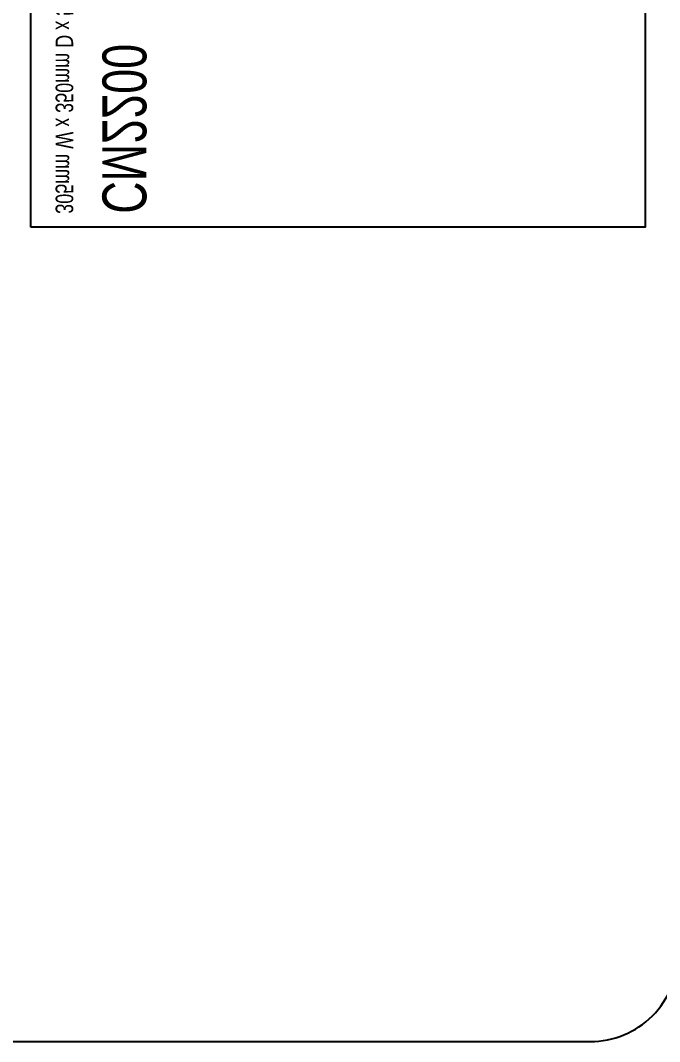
# Model space of a CAD drawing. Header units: feet. Extents: x 9216052 to 9238619, y -7067889 to -7056358.
# Drawn here: x 9235489 to 9235853, y -7057565 to -7056983 of the extents above; entities that cross this region are included whole.
import ezdxf

# ---------------------------------------------------------------- set-up
doc = ezdxf.new("R2010")
doc.units = ezdxf.units.FT
doc.header["$LTSCALE"] = 33
doc.header["$MEASUREMENT"] = 0
doc.layers.add('LENS-FURNITURE', color=13, linetype='Continuous', lineweight=9)
doc.layers.add('LENS_PARTITION', color=21, linetype='Continuous', lineweight=25)
doc.layers.add('PDF_Geometry', color=7, linetype='Continuous')
doc.styles.get("Standard").update_dxf_attribs({"font": 'GILC____.TTF'})

# ---------------------------------------------------------------- blocks, each defined once
blk = doc.blocks.new('MINGSING')
at = {"layer": 'LENS_PARTITION', "color": 1}
blk.add_lwpolyline([(0, 225.050557859242), (255, 225.050557859242), (255, 575.0505578592417), (0, 575.0505578592417)], close=True, dxfattribs=at)
at = {"insert": (7.55703631043434, 290.8781383554451), "char_height": 25, "width": 317.4808165720382, "attachment_point": 1}
blk.add_mtext('CM2200\\P{\\H0.4x;305mm W x 350mm D x 560mm H}', dxfattribs=at)
blk = doc.blocks.new('MOROTISED TABLE-TRIAL SET 950x600')
at = {"layer": 'PDF_Geometry', "lineweight": 25}
blk.add_lwpolyline([(415.5923622683621, 2.18279e-11), (550.0003704861738, 2.18279e-11, 0.4142524001247118), (599.9958994225599, 50.00260162355697), (599.9958994225599, 899.9973678589085, 0.4142518501714829), (550.0003704861738, 950.0000000000218), (50.00260613718999, 950.0000000000218, 0.4142929195148918), (4.605390131e-07, 899.9973678589085), (4.605390131e-07, 50.00260162355697, 0.414163635492108), (50.00260613718999, 2.18279e-11), (415.5923622683621, 2.18279e-11)], format="xyb", dxfattribs=at)

msp = doc.modelspace()

# ---------------------------------------------------------------- block references
at = {"xscale": -1, "rotation": 270}
msp.add_blockref('MINGSING', (9235270.0903282, -7057101.009390735), dxfattribs=at)
at = {"layer": 'LENS-FURNITURE', "rotation": 180}
msp.add_blockref('MOROTISED TABLE-TRIAL SET 950x600', (9235863.891457302, -7056615.205248136), dxfattribs=at)

doc.saveas('drawing.dxf')
